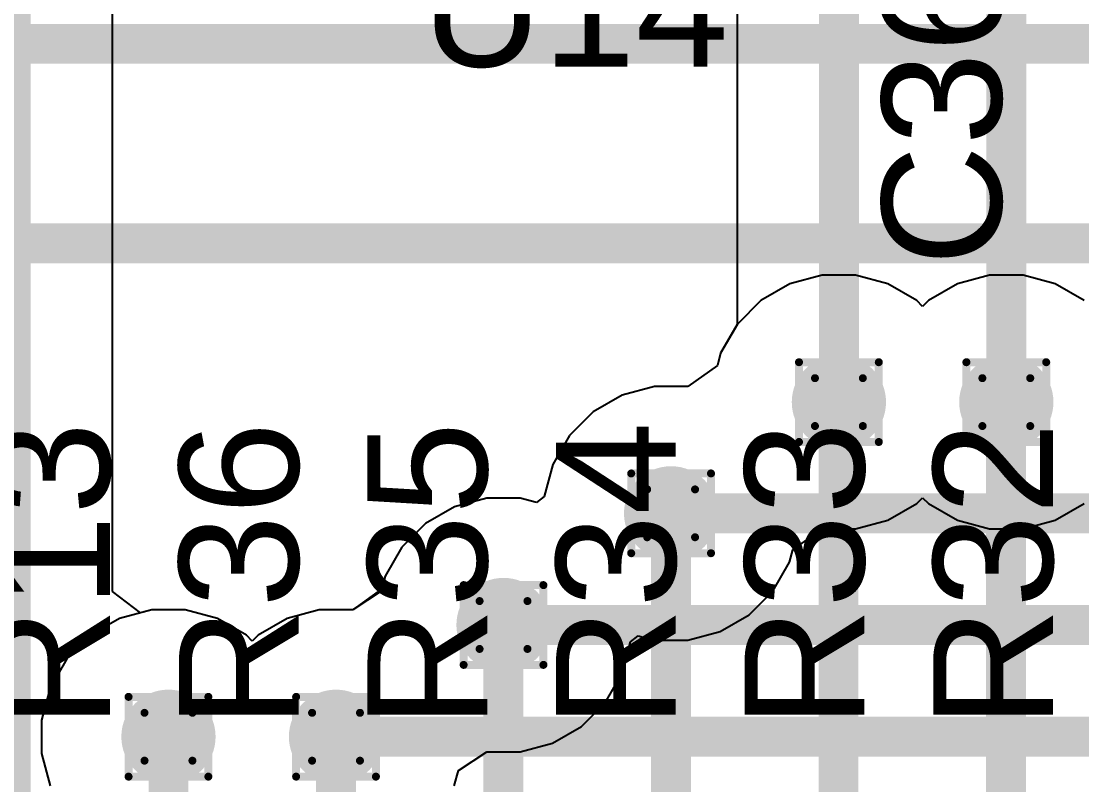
# Model space of a CAD drawing. Header units: inches. Extents: x -5 to 230, y -4 to 159.
# Drawn here: x 27.36 to 34.11, y 48.39 to 53.25 of the extents above; entities that cross this region are included whole.
import ezdxf

# ---------------------------------------------------------------- set-up
doc = ezdxf.new("R2010")
doc.units = ezdxf.units.IN
for name, color, linetype in [('Bottom Layer', 5, 'Continuous'), ('Drill Drawing', 1, 'Continuous'), ('Layer 1', 16, 'Continuous'), ('Layer 2', 76, 'Continuous'), ('Top Layer', 1, 'Continuous'), ('Top Overlay', 2, 'Continuous'), ('Via Holes', 16, 'Continuous')]:
    doc.layers.add(name, color=color, linetype=linetype)
doc.styles.add('Arial', font='', dxfattribs={"height": 0.2})
doc.styles.get('Arial').set_extended_font_data('Arial')

msp = doc.modelspace()

# ---------------------------------------------------------------- hatches: boundary and pattern name
at = {"layer": 'Bottom Layer'}
h = msp.add_hatch(color=5, dxfattribs=at)
edge = h.paths.add_edge_path()
edge.add_arc((32.5642, 50.8226), 0.3, 0, 360)
h = msp.add_hatch(color=5, dxfattribs=at)
edge = h.paths.add_edge_path()
edge.add_arc((33.6299, 50.8226), 0.3, 0, 360)
h = msp.add_hatch(color=5, dxfattribs=at)
edge = h.paths.add_edge_path()
edge.add_arc((31.496, 50.1142), 0.3, 0, 360)
h = msp.add_hatch(color=5, dxfattribs=at)
edge = h.paths.add_edge_path()
edge.add_arc((30.4292, 49.403), 0.3, 0, 360)
h = msp.add_hatch(color=5, dxfattribs=at)
edge = h.paths.add_edge_path()
edge.add_arc((28.2962, 48.6913), 0.3, 0, 360)
h = msp.add_hatch(color=5, dxfattribs=at)
edge = h.paths.add_edge_path()
edge.add_arc((29.3629, 48.6913), 0.3, 0, 360)
at = {"layer": 'Layer 1'}
h = msp.add_hatch(color=16, dxfattribs=at)
edge = h.paths.add_edge_path()
edge.add_arc((32.5642, 50.8226), 0.3, 0, 360)
h = msp.add_hatch(color=16, dxfattribs=at)
edge = h.paths.add_edge_path()
edge.add_arc((33.6299, 50.8226), 0.3, 0, 360)
h = msp.add_hatch(color=16, dxfattribs=at)
edge = h.paths.add_edge_path()
edge.add_arc((31.496, 50.1142), 0.3, 0, 360)
h = msp.add_hatch(color=16, dxfattribs=at)
edge = h.paths.add_edge_path()
edge.add_arc((30.4292, 49.403), 0.3, 0, 360)
h = msp.add_hatch(color=16, dxfattribs=at)
edge = h.paths.add_edge_path()
edge.add_arc((28.2962, 48.6913), 0.3, 0, 360)
h = msp.add_hatch(color=16, dxfattribs=at)
edge = h.paths.add_edge_path()
edge.add_arc((29.3629, 48.6913), 0.3, 0, 360)
at = {"layer": 'Layer 2'}
h = msp.add_hatch(color=76, dxfattribs=at)
edge = h.paths.add_edge_path()
edge.add_arc((32.5642, 50.8226), 0.3, 0, 360)
h = msp.add_hatch(color=76, dxfattribs=at)
edge = h.paths.add_edge_path()
edge.add_arc((33.6299, 50.8226), 0.3, 0, 360)
h = msp.add_hatch(color=76, dxfattribs=at)
edge = h.paths.add_edge_path()
edge.add_arc((31.496, 50.1142), 0.3, 0, 360)
h = msp.add_hatch(color=76, dxfattribs=at)
edge = h.paths.add_edge_path()
edge.add_arc((30.4292, 49.403), 0.3, 0, 360)
h = msp.add_hatch(color=76, dxfattribs=at)
edge = h.paths.add_edge_path()
edge.add_arc((28.2962, 48.6913), 0.3, 0, 360)
h = msp.add_hatch(color=76, dxfattribs=at)
edge = h.paths.add_edge_path()
edge.add_arc((29.3629, 48.6913), 0.3, 0, 360)
at = {"layer": 'Top Layer'}
h = msp.add_hatch(color=1, dxfattribs=at)
edge = h.paths.add_edge_path()
edge.add_arc((32.5642, 50.8226), 0.3, 0, 360)
h = msp.add_hatch(color=1, dxfattribs=at)
edge = h.paths.add_edge_path()
edge.add_arc((33.6299, 50.8226), 0.3, 0, 360)
h = msp.add_hatch(color=1, dxfattribs=at)
edge = h.paths.add_edge_path()
edge.add_arc((31.496, 50.1142), 0.3, 0, 360)
h = msp.add_hatch(color=1, dxfattribs=at)
edge = h.paths.add_edge_path()
edge.add_arc((30.4292, 49.403), 0.3, 0, 360)
h = msp.add_hatch(color=1, dxfattribs=at)
edge = h.paths.add_edge_path()
edge.add_arc((28.2962, 48.6913), 0.3, 0, 360)
h = msp.add_hatch(color=1, dxfattribs=at)
edge = h.paths.add_edge_path()
edge.add_arc((29.3629, 48.6913), 0.3, 0, 360)
at = {"layer": 'Via Holes'}
h = msp.add_hatch(color=7, dxfattribs=at)
edge = h.paths.add_edge_path()
edge.add_arc((32.5642, 50.8226), 0.15, 0, 360)
h = msp.add_hatch(color=7, dxfattribs=at)
edge = h.paths.add_edge_path()
edge.add_arc((33.6299, 50.8226), 0.15, 0, 360)
h = msp.add_hatch(color=7, dxfattribs=at)
edge = h.paths.add_edge_path()
edge.add_arc((31.496, 50.1142), 0.15, 0, 360)
h = msp.add_hatch(color=7, dxfattribs=at)
edge = h.paths.add_edge_path()
edge.add_arc((30.4292, 49.403), 0.15, 0, 360)
h = msp.add_hatch(color=7, dxfattribs=at)
edge = h.paths.add_edge_path()
edge.add_arc((28.2962, 48.6913), 0.15, 0, 360)
h = msp.add_hatch(color=7, dxfattribs=at)
edge = h.paths.add_edge_path()
edge.add_arc((29.3629, 48.6913), 0.15, 0, 360)

# ---------------------------------------------------------------- linework, layer by layer
at = {"layer": 'Bottom Layer'}
for p, q in [((31.9168, 55.1711), (31.9168, 51.3171)), ((27.9397, 49.6163), (27.9397, 54.9439)), ((31.9168, 51.3171), (31.8113, 51.1344)), ((31.8113, 51.1344), (31.7903, 51.0559)), ((31.7903, 51.0559), (31.6024, 50.9222)), ((31.3896, 50.9222), (31.1841, 50.8671)), ((31.6024, 50.9222), (31.3896, 50.9222)), ((31.1841, 50.8671), (30.9999, 50.7608)), ((30.9999, 50.7608), (30.8494, 50.6103)), ((30.8494, 50.6103), (30.7431, 50.4261)), ((30.7431, 50.4261), (30.688, 50.2206)), ((30.3228, 50.211), (30.1173, 50.1559)), ((30.5356, 50.211), (30.3228, 50.211)), ((30.6393, 50.1832), (30.5356, 50.211)), ((30.688, 50.2206), (30.6393, 50.1832)), ((30.1173, 50.1559), (29.9331, 50.0496)), ((29.9331, 50.0496), (29.7826, 49.8991)), ((29.7826, 49.8991), (29.6763, 49.7149)), ((29.6763, 49.7149), (29.6505, 49.6187)), ((28.1175, 49.4799), (27.9397, 49.6163)), ((29.6505, 49.6187), (29.4693, 49.4993)), ((28.1898, 49.4993), (28.1175, 49.4799)), ((28.4026, 49.4993), (28.1898, 49.4993)), ((28.6081, 49.4442), (28.4026, 49.4993)), ((29.2565, 49.4993), (29.051, 49.4442)), ((29.4693, 49.4993), (29.2565, 49.4993)), ((28.7923, 49.3378), (28.6081, 49.4442)), ((29.051, 49.4442), (28.8668, 49.3378)), ((28.8296, 49.3006), (28.7923, 49.3378)), ((28.8668, 49.3378), (28.8296, 49.3006))]:
    msp.add_line(p, q, dxfattribs=at)
for points in [[(32.5642, 50.8226, 0.254, 0.254, 0), (32.5642, 66.2908, 0.254, 0.254, 0)], [(33.6299, 50.8226, 0.254, 0.254, 0), (33.6299, 65.4065, 0.254, 0.254, 0)], [(27.2923, 32.0294, 0.254, 0.254, 0), (27.2923, 55.372, 0.254, 0.254, 0)], [(31.496, 50.1142, 0.254, 0.254, 0), (65.6331, 50.1142, 0.254, 0.254, 0)], [(30.4292, 49.403, 0.254, 0.254, 0), (30.4297, 49.4025, 0.254, 0.254, 0)], [(30.4297, 49.4025, 0.254, 0.254, 0), (60.3242, 49.4025, 0.254, 0.254, 0)], [(28.2962, 46.7343, 0.254, 0.254, 0), (28.2962, 48.6913, 0.254, 0.254, 0)], [(29.3629, 48.6913, 0.254, 0.254, 0), (55.0169, 48.6913, 0.254, 0.254, 0)]]:
    msp.add_lwpolyline(points, format="xyseb", dxfattribs=at)
for points in [[(32.5007, 50.8226, 0.127, 0.127, 1), (32.6277, 50.8226, 0.127, 0.127, 1)], [(33.5664, 50.8226, 0.127, 0.127, 1), (33.6934, 50.8226, 0.127, 0.127, 1)], [(31.4325, 50.1142, 0.127, 0.127, 1), (31.5595, 50.1142, 0.127, 0.127, 1)], [(30.3657, 49.403, 0.127, 0.127, 1), (30.4927, 49.403, 0.127, 0.127, 1)], [(30.3662, 49.4025, 0.127, 0.127, 1), (30.4932, 49.4025, 0.127, 0.127, 1)], [(30.3662, 49.4025, 0.127, 0.127, 1), (30.4932, 49.4025, 0.127, 0.127, 1)], [(28.2327, 48.6913, 0.127, 0.127, 1), (28.3597, 48.6913, 0.127, 0.127, 1)], [(29.2994, 48.6913, 0.127, 0.127, 1), (29.4264, 48.6913, 0.127, 0.127, 1)]]:
    msp.add_lwpolyline(points, format="xyseb", close=True, dxfattribs=at)
at = {"layer": 'Drill Drawing'}
for points in [[(32.3102, 51.0766, 0.0508, 0.0508, 0), (32.8182, 51.0766, 0.0508, 0.0508, 0)], [(32.3102, 50.5686, 0.0508, 0.0508, 0), (32.3102, 51.0766, 0.0508, 0.0508, 0)], [(32.8182, 50.5686, 0.0508, 0.0508, 0), (32.8182, 51.0766, 0.0508, 0.0508, 0)], [(33.3759, 51.0766, 0.0508, 0.0508, 0), (33.8839, 51.0766, 0.0508, 0.0508, 0)], [(33.3759, 50.5686, 0.0508, 0.0508, 0), (33.3759, 51.0766, 0.0508, 0.0508, 0)], [(33.8839, 50.5686, 0.0508, 0.0508, 0), (33.8839, 51.0766, 0.0508, 0.0508, 0)], [(32.4118, 50.975, 0.0508, 0.0508, 0), (32.7166, 50.975, 0.0508, 0.0508, 0)], [(32.4118, 50.6702, 0.0508, 0.0508, 0), (32.4118, 50.975, 0.0508, 0.0508, 0)], [(32.7166, 50.6702, 0.0508, 0.0508, 0), (32.7166, 50.975, 0.0508, 0.0508, 0)], [(33.4775, 50.975, 0.0508, 0.0508, 0), (33.7823, 50.975, 0.0508, 0.0508, 0)], [(33.4775, 50.6702, 0.0508, 0.0508, 0), (33.4775, 50.975, 0.0508, 0.0508, 0)], [(33.7823, 50.6702, 0.0508, 0.0508, 0), (33.7823, 50.975, 0.0508, 0.0508, 0)], [(32.4118, 50.6702, 0.0508, 0.0508, 0), (32.7166, 50.6702, 0.0508, 0.0508, 0)], [(33.4775, 50.6702, 0.0508, 0.0508, 0), (33.7823, 50.6702, 0.0508, 0.0508, 0)], [(32.3102, 50.5686, 0.0508, 0.0508, 0), (32.8182, 50.5686, 0.0508, 0.0508, 0)], [(33.3759, 50.5686, 0.0508, 0.0508, 0), (33.8839, 50.5686, 0.0508, 0.0508, 0)], [(31.242, 50.3682, 0.0508, 0.0508, 0), (31.75, 50.3682, 0.0508, 0.0508, 0)], [(31.242, 49.8602, 0.0508, 0.0508, 0), (31.242, 50.3682, 0.0508, 0.0508, 0)], [(31.75, 49.8602, 0.0508, 0.0508, 0), (31.75, 50.3682, 0.0508, 0.0508, 0)], [(31.3436, 50.2666, 0.0508, 0.0508, 0), (31.6484, 50.2666, 0.0508, 0.0508, 0)], [(31.3436, 49.9618, 0.0508, 0.0508, 0), (31.3436, 50.2666, 0.0508, 0.0508, 0)], [(31.6484, 49.9618, 0.0508, 0.0508, 0), (31.6484, 50.2666, 0.0508, 0.0508, 0)], [(31.3436, 49.9618, 0.0508, 0.0508, 0), (31.6484, 49.9618, 0.0508, 0.0508, 0)], [(31.242, 49.8602, 0.0508, 0.0508, 0), (31.75, 49.8602, 0.0508, 0.0508, 0)], [(30.1752, 49.657, 0.0508, 0.0508, 0), (30.6832, 49.657, 0.0508, 0.0508, 0)], [(30.1752, 49.149, 0.0508, 0.0508, 0), (30.1752, 49.657, 0.0508, 0.0508, 0)], [(30.6832, 49.149, 0.0508, 0.0508, 0), (30.6832, 49.657, 0.0508, 0.0508, 0)], [(30.2768, 49.5554, 0.0508, 0.0508, 0), (30.5816, 49.5554, 0.0508, 0.0508, 0)], [(30.2768, 49.2506, 0.0508, 0.0508, 0), (30.2768, 49.5554, 0.0508, 0.0508, 0)], [(30.5816, 49.2506, 0.0508, 0.0508, 0), (30.5816, 49.5554, 0.0508, 0.0508, 0)], [(30.2768, 49.2506, 0.0508, 0.0508, 0), (30.5816, 49.2506, 0.0508, 0.0508, 0)], [(30.1752, 49.149, 0.0508, 0.0508, 0), (30.6832, 49.149, 0.0508, 0.0508, 0)], [(28.0422, 48.9453, 0.0508, 0.0508, 0), (28.5502, 48.9453, 0.0508, 0.0508, 0)], [(28.0422, 48.4373, 0.0508, 0.0508, 0), (28.0422, 48.9453, 0.0508, 0.0508, 0)], [(28.5502, 48.4373, 0.0508, 0.0508, 0), (28.5502, 48.9453, 0.0508, 0.0508, 0)], [(29.1089, 48.9453, 0.0508, 0.0508, 0), (29.6169, 48.9453, 0.0508, 0.0508, 0)], [(29.1089, 48.4373, 0.0508, 0.0508, 0), (29.1089, 48.9453, 0.0508, 0.0508, 0)], [(29.6169, 48.4373, 0.0508, 0.0508, 0), (29.6169, 48.9453, 0.0508, 0.0508, 0)], [(28.1438, 48.8437, 0.0508, 0.0508, 0), (28.4486, 48.8437, 0.0508, 0.0508, 0)], [(28.1438, 48.5389, 0.0508, 0.0508, 0), (28.1438, 48.8437, 0.0508, 0.0508, 0)], [(28.4486, 48.5389, 0.0508, 0.0508, 0), (28.4486, 48.8437, 0.0508, 0.0508, 0)], [(29.2105, 48.8437, 0.0508, 0.0508, 0), (29.5153, 48.8437, 0.0508, 0.0508, 0)], [(29.2105, 48.5389, 0.0508, 0.0508, 0), (29.2105, 48.8437, 0.0508, 0.0508, 0)], [(29.5153, 48.5389, 0.0508, 0.0508, 0), (29.5153, 48.8437, 0.0508, 0.0508, 0)], [(28.1438, 48.5389, 0.0508, 0.0508, 0), (28.4486, 48.5389, 0.0508, 0.0508, 0)], [(29.2105, 48.5389, 0.0508, 0.0508, 0), (29.5153, 48.5389, 0.0508, 0.0508, 0)], [(28.0422, 48.4373, 0.0508, 0.0508, 0), (28.5502, 48.4373, 0.0508, 0.0508, 0)], [(29.1089, 48.4373, 0.0508, 0.0508, 0), (29.6169, 48.4373, 0.0508, 0.0508, 0)]]:
    msp.add_lwpolyline(points, format="xyseb", dxfattribs=at)
for points in [[(32.2975, 51.0766, 0.0254, 0.0254, 1), (32.3229, 51.0766, 0.0254, 0.0254, 1)], [(32.2975, 51.0766, 0.0254, 0.0254, 1), (32.3229, 51.0766, 0.0254, 0.0254, 1)], [(32.8055, 51.0766, 0.0254, 0.0254, 1), (32.8309, 51.0766, 0.0254, 0.0254, 1)], [(32.8055, 51.0766, 0.0254, 0.0254, 1), (32.8309, 51.0766, 0.0254, 0.0254, 1)], [(33.3632, 51.0766, 0.0254, 0.0254, 1), (33.3886, 51.0766, 0.0254, 0.0254, 1)], [(33.3632, 51.0766, 0.0254, 0.0254, 1), (33.3886, 51.0766, 0.0254, 0.0254, 1)], [(33.8712, 51.0766, 0.0254, 0.0254, 1), (33.8966, 51.0766, 0.0254, 0.0254, 1)], [(33.8712, 51.0766, 0.0254, 0.0254, 1), (33.8966, 51.0766, 0.0254, 0.0254, 1)], [(32.3991, 50.975, 0.0254, 0.0254, 1), (32.4245, 50.975, 0.0254, 0.0254, 1)], [(32.3991, 50.975, 0.0254, 0.0254, 1), (32.4245, 50.975, 0.0254, 0.0254, 1)], [(32.7039, 50.975, 0.0254, 0.0254, 1), (32.7293, 50.975, 0.0254, 0.0254, 1)], [(32.7039, 50.975, 0.0254, 0.0254, 1), (32.7293, 50.975, 0.0254, 0.0254, 1)], [(33.4648, 50.975, 0.0254, 0.0254, 1), (33.4902, 50.975, 0.0254, 0.0254, 1)], [(33.4648, 50.975, 0.0254, 0.0254, 1), (33.4902, 50.975, 0.0254, 0.0254, 1)], [(33.7696, 50.975, 0.0254, 0.0254, 1), (33.795, 50.975, 0.0254, 0.0254, 1)], [(33.7696, 50.975, 0.0254, 0.0254, 1), (33.795, 50.975, 0.0254, 0.0254, 1)], [(32.3991, 50.6702, 0.0254, 0.0254, 1), (32.4245, 50.6702, 0.0254, 0.0254, 1)], [(32.3991, 50.6702, 0.0254, 0.0254, 1), (32.4245, 50.6702, 0.0254, 0.0254, 1)], [(32.7039, 50.6702, 0.0254, 0.0254, 1), (32.7293, 50.6702, 0.0254, 0.0254, 1)], [(32.7039, 50.6702, 0.0254, 0.0254, 1), (32.7293, 50.6702, 0.0254, 0.0254, 1)], [(33.4648, 50.6702, 0.0254, 0.0254, 1), (33.4902, 50.6702, 0.0254, 0.0254, 1)], [(33.4648, 50.6702, 0.0254, 0.0254, 1), (33.4902, 50.6702, 0.0254, 0.0254, 1)], [(33.7696, 50.6702, 0.0254, 0.0254, 1), (33.795, 50.6702, 0.0254, 0.0254, 1)], [(33.7696, 50.6702, 0.0254, 0.0254, 1), (33.795, 50.6702, 0.0254, 0.0254, 1)], [(32.2975, 50.5686, 0.0254, 0.0254, 1), (32.3229, 50.5686, 0.0254, 0.0254, 1)], [(32.2975, 50.5686, 0.0254, 0.0254, 1), (32.3229, 50.5686, 0.0254, 0.0254, 1)], [(32.8055, 50.5686, 0.0254, 0.0254, 1), (32.8309, 50.5686, 0.0254, 0.0254, 1)], [(32.8055, 50.5686, 0.0254, 0.0254, 1), (32.8309, 50.5686, 0.0254, 0.0254, 1)], [(33.3632, 50.5686, 0.0254, 0.0254, 1), (33.3886, 50.5686, 0.0254, 0.0254, 1)], [(33.3632, 50.5686, 0.0254, 0.0254, 1), (33.3886, 50.5686, 0.0254, 0.0254, 1)], [(33.8712, 50.5686, 0.0254, 0.0254, 1), (33.8966, 50.5686, 0.0254, 0.0254, 1)], [(33.8712, 50.5686, 0.0254, 0.0254, 1), (33.8966, 50.5686, 0.0254, 0.0254, 1)], [(31.2293, 50.3682, 0.0254, 0.0254, 1), (31.2547, 50.3682, 0.0254, 0.0254, 1)], [(31.2293, 50.3682, 0.0254, 0.0254, 1), (31.2547, 50.3682, 0.0254, 0.0254, 1)], [(31.7373, 50.3682, 0.0254, 0.0254, 1), (31.7627, 50.3682, 0.0254, 0.0254, 1)], [(31.7373, 50.3682, 0.0254, 0.0254, 1), (31.7627, 50.3682, 0.0254, 0.0254, 1)], [(31.3309, 50.2666, 0.0254, 0.0254, 1), (31.3563, 50.2666, 0.0254, 0.0254, 1)], [(31.3309, 50.2666, 0.0254, 0.0254, 1), (31.3563, 50.2666, 0.0254, 0.0254, 1)], [(31.6357, 50.2666, 0.0254, 0.0254, 1), (31.6611, 50.2666, 0.0254, 0.0254, 1)], [(31.6357, 50.2666, 0.0254, 0.0254, 1), (31.6611, 50.2666, 0.0254, 0.0254, 1)], [(31.3309, 49.9618, 0.0254, 0.0254, 1), (31.3563, 49.9618, 0.0254, 0.0254, 1)], [(31.3309, 49.9618, 0.0254, 0.0254, 1), (31.3563, 49.9618, 0.0254, 0.0254, 1)], [(31.6357, 49.9618, 0.0254, 0.0254, 1), (31.6611, 49.9618, 0.0254, 0.0254, 1)], [(31.6357, 49.9618, 0.0254, 0.0254, 1), (31.6611, 49.9618, 0.0254, 0.0254, 1)], [(31.2293, 49.8602, 0.0254, 0.0254, 1), (31.2547, 49.8602, 0.0254, 0.0254, 1)], [(31.2293, 49.8602, 0.0254, 0.0254, 1), (31.2547, 49.8602, 0.0254, 0.0254, 1)], [(31.7373, 49.8602, 0.0254, 0.0254, 1), (31.7627, 49.8602, 0.0254, 0.0254, 1)], [(31.7373, 49.8602, 0.0254, 0.0254, 1), (31.7627, 49.8602, 0.0254, 0.0254, 1)], [(30.1625, 49.657, 0.0254, 0.0254, 1), (30.1879, 49.657, 0.0254, 0.0254, 1)], [(30.1625, 49.657, 0.0254, 0.0254, 1), (30.1879, 49.657, 0.0254, 0.0254, 1)], [(30.6705, 49.657, 0.0254, 0.0254, 1), (30.6959, 49.657, 0.0254, 0.0254, 1)], [(30.6705, 49.657, 0.0254, 0.0254, 1), (30.6959, 49.657, 0.0254, 0.0254, 1)], [(30.2641, 49.5554, 0.0254, 0.0254, 1), (30.2895, 49.5554, 0.0254, 0.0254, 1)], [(30.2641, 49.5554, 0.0254, 0.0254, 1), (30.2895, 49.5554, 0.0254, 0.0254, 1)], [(30.5689, 49.5554, 0.0254, 0.0254, 1), (30.5943, 49.5554, 0.0254, 0.0254, 1)], [(30.5689, 49.5554, 0.0254, 0.0254, 1), (30.5943, 49.5554, 0.0254, 0.0254, 1)], [(30.2641, 49.2506, 0.0254, 0.0254, 1), (30.2895, 49.2506, 0.0254, 0.0254, 1)], [(30.2641, 49.2506, 0.0254, 0.0254, 1), (30.2895, 49.2506, 0.0254, 0.0254, 1)], [(30.5689, 49.2506, 0.0254, 0.0254, 1), (30.5943, 49.2506, 0.0254, 0.0254, 1)], [(30.5689, 49.2506, 0.0254, 0.0254, 1), (30.5943, 49.2506, 0.0254, 0.0254, 1)], [(30.1625, 49.149, 0.0254, 0.0254, 1), (30.1879, 49.149, 0.0254, 0.0254, 1)], [(30.1625, 49.149, 0.0254, 0.0254, 1), (30.1879, 49.149, 0.0254, 0.0254, 1)], [(30.6705, 49.149, 0.0254, 0.0254, 1), (30.6959, 49.149, 0.0254, 0.0254, 1)], [(30.6705, 49.149, 0.0254, 0.0254, 1), (30.6959, 49.149, 0.0254, 0.0254, 1)], [(28.0295, 48.9453, 0.0254, 0.0254, 1), (28.0549, 48.9453, 0.0254, 0.0254, 1)], [(28.0295, 48.9453, 0.0254, 0.0254, 1), (28.0549, 48.9453, 0.0254, 0.0254, 1)], [(28.5375, 48.9453, 0.0254, 0.0254, 1), (28.5629, 48.9453, 0.0254, 0.0254, 1)], [(28.5375, 48.9453, 0.0254, 0.0254, 1), (28.5629, 48.9453, 0.0254, 0.0254, 1)], [(29.0962, 48.9453, 0.0254, 0.0254, 1), (29.1216, 48.9453, 0.0254, 0.0254, 1)], [(29.0962, 48.9453, 0.0254, 0.0254, 1), (29.1216, 48.9453, 0.0254, 0.0254, 1)], [(29.6042, 48.9453, 0.0254, 0.0254, 1), (29.6296, 48.9453, 0.0254, 0.0254, 1)], [(29.6042, 48.9453, 0.0254, 0.0254, 1), (29.6296, 48.9453, 0.0254, 0.0254, 1)], [(28.1311, 48.8437, 0.0254, 0.0254, 1), (28.1565, 48.8437, 0.0254, 0.0254, 1)], [(28.1311, 48.8437, 0.0254, 0.0254, 1), (28.1565, 48.8437, 0.0254, 0.0254, 1)], [(28.4359, 48.8437, 0.0254, 0.0254, 1), (28.4613, 48.8437, 0.0254, 0.0254, 1)], [(28.4359, 48.8437, 0.0254, 0.0254, 1), (28.4613, 48.8437, 0.0254, 0.0254, 1)], [(29.1978, 48.8437, 0.0254, 0.0254, 1), (29.2232, 48.8437, 0.0254, 0.0254, 1)], [(29.1978, 48.8437, 0.0254, 0.0254, 1), (29.2232, 48.8437, 0.0254, 0.0254, 1)], [(29.5026, 48.8437, 0.0254, 0.0254, 1), (29.528, 48.8437, 0.0254, 0.0254, 1)], [(29.5026, 48.8437, 0.0254, 0.0254, 1), (29.528, 48.8437, 0.0254, 0.0254, 1)], [(28.1311, 48.5389, 0.0254, 0.0254, 1), (28.1565, 48.5389, 0.0254, 0.0254, 1)], [(28.1311, 48.5389, 0.0254, 0.0254, 1), (28.1565, 48.5389, 0.0254, 0.0254, 1)], [(28.4359, 48.5389, 0.0254, 0.0254, 1), (28.4613, 48.5389, 0.0254, 0.0254, 1)], [(28.4359, 48.5389, 0.0254, 0.0254, 1), (28.4613, 48.5389, 0.0254, 0.0254, 1)], [(29.1978, 48.5389, 0.0254, 0.0254, 1), (29.2232, 48.5389, 0.0254, 0.0254, 1)], [(29.1978, 48.5389, 0.0254, 0.0254, 1), (29.2232, 48.5389, 0.0254, 0.0254, 1)], [(29.5026, 48.5389, 0.0254, 0.0254, 1), (29.528, 48.5389, 0.0254, 0.0254, 1)], [(29.5026, 48.5389, 0.0254, 0.0254, 1), (29.528, 48.5389, 0.0254, 0.0254, 1)], [(28.0295, 48.4373, 0.0254, 0.0254, 1), (28.0549, 48.4373, 0.0254, 0.0254, 1)], [(28.0295, 48.4373, 0.0254, 0.0254, 1), (28.0549, 48.4373, 0.0254, 0.0254, 1)], [(28.5375, 48.4373, 0.0254, 0.0254, 1), (28.5629, 48.4373, 0.0254, 0.0254, 1)], [(28.5375, 48.4373, 0.0254, 0.0254, 1), (28.5629, 48.4373, 0.0254, 0.0254, 1)], [(29.0962, 48.4373, 0.0254, 0.0254, 1), (29.1216, 48.4373, 0.0254, 0.0254, 1)], [(29.0962, 48.4373, 0.0254, 0.0254, 1), (29.1216, 48.4373, 0.0254, 0.0254, 1)], [(29.6042, 48.4373, 0.0254, 0.0254, 1), (29.6296, 48.4373, 0.0254, 0.0254, 1)], [(29.6042, 48.4373, 0.0254, 0.0254, 1), (29.6296, 48.4373, 0.0254, 0.0254, 1)]]:
    msp.add_lwpolyline(points, format="xyseb", close=True, dxfattribs=at)
at = {"layer": 'Layer 1'}
for p, q in [((32.4578, 51.6305), (32.2523, 51.5755)), ((32.6706, 51.6305), (32.4578, 51.6305)), ((32.8761, 51.5755), (32.6706, 51.6305)), ((33.5236, 51.6305), (33.3181, 51.5755)), ((33.7363, 51.6305), (33.5236, 51.6305)), ((33.9418, 51.5755), (33.7363, 51.6305)), ((32.2523, 51.5755), (32.0681, 51.4691)), ((33.0603, 51.4691), (32.8761, 51.5755)), ((33.3181, 51.5755), (33.1338, 51.4691)), ((34.1261, 51.4691), (33.9418, 51.5755)), ((32.0681, 51.4691), (31.9177, 51.3187)), ((33.0971, 51.4324), (33.0603, 51.4691)), ((33.1338, 51.4691), (33.0971, 51.4324)), ((31.9177, 51.3187), (31.8113, 51.1344)), ((31.8113, 51.1344), (31.7903, 51.0559)), ((31.7903, 51.0559), (31.6024, 50.9222)), ((31.3896, 50.9222), (31.1841, 50.8671)), ((31.6024, 50.9222), (31.3896, 50.9222)), ((31.1841, 50.8671), (30.9999, 50.7608)), ((30.9999, 50.7608), (30.8494, 50.6103)), ((30.8494, 50.6103), (30.7431, 50.4261)), ((30.7431, 50.4261), (30.688, 50.2206)), ((30.3228, 50.211), (30.1173, 50.1559)), ((30.5356, 50.211), (30.3228, 50.211)), ((30.6393, 50.1832), (30.5356, 50.211)), ((30.688, 50.2206), (30.6393, 50.1832)), ((32.8761, 50.0696), (33.0603, 50.176)), ((33.0603, 50.176), (33.0971, 50.2127)), ((33.0971, 50.2127), (33.1338, 50.176)), ((33.1338, 50.176), (33.3181, 50.0696)), ((33.9418, 50.0696), (34.1261, 50.176)), ((30.1173, 50.1559), (29.9331, 50.0496)), ((29.9331, 50.0496), (29.7826, 49.8991)), ((32.6706, 50.0146), (32.8761, 50.0696)), ((33.3181, 50.0696), (33.5236, 50.0146)), ((33.7363, 50.0146), (33.9418, 50.0696)), ((32.27, 49.8808), (32.4578, 50.0146)), ((32.4578, 50.0146), (32.6706, 50.0146)), ((33.5236, 50.0146), (33.7363, 50.0146)), ((29.7826, 49.8991), (29.6763, 49.7149)), ((32.2489, 49.8023), (32.27, 49.8808)), ((32.1426, 49.6181), (32.2489, 49.8023)), ((29.6763, 49.7149), (29.6505, 49.6187)), ((29.6505, 49.6187), (29.4693, 49.4993)), ((31.9921, 49.4676), (32.1426, 49.6181)), ((28.1898, 49.4993), (27.9843, 49.4442)), ((28.4026, 49.4993), (28.1898, 49.4993)), ((28.6081, 49.4442), (28.4026, 49.4993)), ((29.2565, 49.4993), (29.051, 49.4442)), ((29.4693, 49.4993), (29.2565, 49.4993)), ((27.9843, 49.4442), (27.8001, 49.3378)), ((28.7923, 49.3378), (28.6081, 49.4442)), ((29.051, 49.4442), (28.8668, 49.3378)), ((31.8079, 49.3613), (31.9921, 49.4676)), ((31.6024, 49.3062), (31.8079, 49.3613)), ((27.8001, 49.3378), (27.6497, 49.1874)), ((28.8296, 49.3006), (28.7923, 49.3378)), ((28.8668, 49.3378), (28.8296, 49.3006)), ((31.1821, 49.0911), (31.2372, 49.2966)), ((31.2372, 49.2966), (31.2859, 49.334)), ((31.2859, 49.334), (31.3896, 49.3062)), ((31.3896, 49.3062), (31.6024, 49.3062)), ((27.6497, 49.1874), (27.5433, 49.0032)), ((31.0758, 48.9069), (31.1821, 49.0911)), ((27.5433, 49.0032), (27.4882, 48.7977)), ((30.9253, 48.7564), (31.0758, 48.9069)), ((27.4882, 48.7977), (27.4882, 48.5849)), ((30.7411, 48.6501), (30.9253, 48.7564)), ((30.5356, 48.595), (30.7411, 48.6501)), ((27.4882, 48.5849), (27.5433, 48.3794)), ((30.1416, 48.4756), (30.3228, 48.595)), ((30.3228, 48.595), (30.5356, 48.595)), ((30.1159, 48.3794), (30.1416, 48.4756))]:
    msp.add_line(p, q, dxfattribs=at)
at = {"layer": 'Layer 2'}
for p, q in [((32.4578, 51.6305), (32.2523, 51.5755)), ((32.6706, 51.6305), (32.4578, 51.6305)), ((32.8761, 51.5755), (32.6706, 51.6305)), ((33.5236, 51.6305), (33.3181, 51.5755)), ((33.7363, 51.6305), (33.5236, 51.6305)), ((33.9418, 51.5755), (33.7363, 51.6305)), ((32.2523, 51.5755), (32.0681, 51.4691)), ((33.0603, 51.4691), (32.8761, 51.5755)), ((33.3181, 51.5755), (33.1338, 51.4691)), ((34.1261, 51.4691), (33.9418, 51.5755)), ((32.0681, 51.4691), (31.9177, 51.3187)), ((33.0971, 51.4324), (33.0603, 51.4691)), ((33.1338, 51.4691), (33.0971, 51.4324)), ((31.9177, 51.3187), (31.8113, 51.1344)), ((31.8113, 51.1344), (31.7903, 51.0559)), ((31.7903, 51.0559), (31.6024, 50.9222)), ((31.3896, 50.9222), (31.1841, 50.8671)), ((31.6024, 50.9222), (31.3896, 50.9222)), ((31.1841, 50.8671), (30.9999, 50.7608)), ((30.9999, 50.7608), (30.8494, 50.6103)), ((30.8494, 50.6103), (30.7431, 50.4261)), ((30.7431, 50.4261), (30.688, 50.2206)), ((30.3228, 50.211), (30.1173, 50.1559)), ((30.5356, 50.211), (30.3228, 50.211)), ((30.6393, 50.1832), (30.5356, 50.211)), ((30.688, 50.2206), (30.6393, 50.1832)), ((32.8761, 50.0696), (33.0603, 50.176)), ((33.0603, 50.176), (33.0971, 50.2127)), ((33.0971, 50.2127), (33.1338, 50.176)), ((33.1338, 50.176), (33.3181, 50.0696)), ((33.9418, 50.0696), (34.1261, 50.176)), ((30.1173, 50.1559), (29.9331, 50.0496)), ((29.9331, 50.0496), (29.7826, 49.8991)), ((32.6706, 50.0146), (32.8761, 50.0696)), ((33.3181, 50.0696), (33.5236, 50.0146)), ((33.7363, 50.0146), (33.9418, 50.0696)), ((32.27, 49.8808), (32.4578, 50.0146)), ((32.4578, 50.0146), (32.6706, 50.0146)), ((33.5236, 50.0146), (33.7363, 50.0146)), ((29.7826, 49.8991), (29.6763, 49.7149)), ((32.2489, 49.8023), (32.27, 49.8808)), ((32.1426, 49.6181), (32.2489, 49.8023)), ((29.6763, 49.7149), (29.6545, 49.6337)), ((29.6545, 49.6337), (29.4693, 49.4993)), ((31.9921, 49.4676), (32.1426, 49.6181)), ((28.1898, 49.4993), (27.9843, 49.4442)), ((28.4026, 49.4993), (28.1898, 49.4993)), ((28.6081, 49.4442), (28.4026, 49.4993)), ((29.2565, 49.4993), (29.051, 49.4442)), ((29.4693, 49.4993), (29.2565, 49.4993)), ((27.9843, 49.4442), (27.8001, 49.3378)), ((28.7923, 49.3378), (28.6081, 49.4442)), ((29.051, 49.4442), (28.8668, 49.3378)), ((31.8079, 49.3613), (31.9921, 49.4676)), ((31.6024, 49.3062), (31.8079, 49.3613)), ((27.8001, 49.3378), (27.6497, 49.1874)), ((28.8296, 49.3006), (28.7923, 49.3378)), ((28.8668, 49.3378), (28.8296, 49.3006)), ((31.1821, 49.0911), (31.2372, 49.2966)), ((31.2372, 49.2966), (31.2859, 49.334)), ((31.2859, 49.334), (31.3896, 49.3062)), ((31.3896, 49.3062), (31.6024, 49.3062)), ((27.6497, 49.1874), (27.5433, 49.0032)), ((31.0758, 48.9069), (31.1821, 49.0911)), ((27.5433, 49.0032), (27.4882, 48.7977)), ((30.9253, 48.7564), (31.0758, 48.9069)), ((27.4882, 48.7977), (27.4882, 48.5849)), ((30.7411, 48.6501), (30.9253, 48.7564)), ((30.5356, 48.595), (30.7411, 48.6501)), ((27.4882, 48.5849), (27.5433, 48.3794)), ((30.1416, 48.4756), (30.3228, 48.595)), ((30.3228, 48.595), (30.5356, 48.595)), ((30.1159, 48.3794), (30.1416, 48.4756))]:
    msp.add_line(p, q, dxfattribs=at)
at = {"layer": 'Top Layer'}
for points in [[(23.6423, 53.1042, 0.254, 0.254, 0), (50.1372, 53.1042, 0.254, 0.254, 0)], [(24.5186, 51.8342, 0.254, 0.254, 0), (49.9653, 51.8342, 0.254, 0.254, 0)], [(32.5616, 50.82, 0.254, 0.254, 0), (32.5616, 50.8226, 0.254, 0.254, 0)], [(32.5616, 50.82, 0.254, 0.254, 0), (32.5642, 50.8226, 0.254, 0.254, 0)], [(32.5616, 47.7766, 0.254, 0.254, 0), (32.5616, 50.82, 0.254, 0.254, 0)], [(33.6274, 47.7766, 0.254, 0.254, 0), (33.6274, 50.8226, 0.254, 0.254, 0)], [(31.4947, 50.1129, 0.254, 0.254, 0), (31.496, 50.1142, 0.254, 0.254, 0)], [(31.4947, 47.7753, 0.254, 0.254, 0), (31.4947, 50.1129, 0.254, 0.254, 0)], [(30.4284, 49.4022, 0.381, 0.381, 0), (30.4292, 49.403, 0.381, 0.381, 0)], [(30.4284, 47.7748, 0.254, 0.254, 0), (30.4284, 49.4022, 0.254, 0.254, 0)], [(28.2962, 47.774, 0.254, 0.254, 0), (28.2962, 48.6913, 0.254, 0.254, 0)], [(29.3624, 48.6908, 0.254, 0.254, 0), (29.3629, 48.6913, 0.254, 0.254, 0)], [(29.3624, 47.7745, 0.254, 0.254, 0), (29.3624, 48.6908, 0.254, 0.254, 0)]]:
    msp.add_lwpolyline(points, format="xyseb", dxfattribs=at)
for points in [[(32.4981, 50.8226, 0.127, 0.127, 1), (32.6251, 50.8226, 0.127, 0.127, 1)], [(32.4981, 50.82, 0.127, 0.127, 1), (32.6251, 50.82, 0.127, 0.127, 1)], [(32.4981, 50.82, 0.127, 0.127, 1), (32.6251, 50.82, 0.127, 0.127, 1)], [(32.4981, 50.82, 0.127, 0.127, 1), (32.6251, 50.82, 0.127, 0.127, 1)], [(32.5007, 50.8226, 0.127, 0.127, 1), (32.6277, 50.8226, 0.127, 0.127, 1)], [(33.5639, 50.8226, 0.127, 0.127, 1), (33.6909, 50.8226, 0.127, 0.127, 1)], [(31.4312, 50.1129, 0.127, 0.127, 1), (31.5582, 50.1129, 0.127, 0.127, 1)], [(31.4312, 50.1129, 0.127, 0.127, 1), (31.5582, 50.1129, 0.127, 0.127, 1)], [(31.4325, 50.1142, 0.127, 0.127, 1), (31.5595, 50.1142, 0.127, 0.127, 1)], [(30.3332, 49.4022, 0.1905, 0.1905, 1), (30.5237, 49.4022, 0.1905, 0.1905, 1)], [(30.334, 49.403, 0.1905, 0.1905, 1), (30.5245, 49.403, 0.1905, 0.1905, 1)], [(30.3649, 49.4022, 0.127, 0.127, 1), (30.4919, 49.4022, 0.127, 0.127, 1)], [(28.2327, 48.6913, 0.127, 0.127, 1), (28.3597, 48.6913, 0.127, 0.127, 1)], [(29.2989, 48.6908, 0.127, 0.127, 1), (29.4259, 48.6908, 0.127, 0.127, 1)], [(29.2989, 48.6908, 0.127, 0.127, 1), (29.4259, 48.6908, 0.127, 0.127, 1)], [(29.2994, 48.6913, 0.127, 0.127, 1), (29.4264, 48.6913, 0.127, 0.127, 1)]]:
    msp.add_lwpolyline(points, format="xyseb", close=True, dxfattribs=at)

# ---------------------------------------------------------------- texts
at = {"layer": 'Top Overlay', "style": 'Arial'}
msp.add_text('U14', height=0.762, dxfattribs=at).set_placement((29.9088, 52.9591))
for s, p in [('C36', (33.5993, 51.6893)), ('R13', (27.9243, 48.7447)), ('R36', (29.1247, 48.7447)), ('R35', (30.3251, 48.7447)), ('R34', (31.5255, 48.7447)), ('R33', (32.7259, 48.7447)), ('R32', (33.9264, 48.7447))]:
    msp.add_text(s, height=0.762, rotation=90, dxfattribs=at).set_placement(p)

doc.saveas('drawing.dxf')
